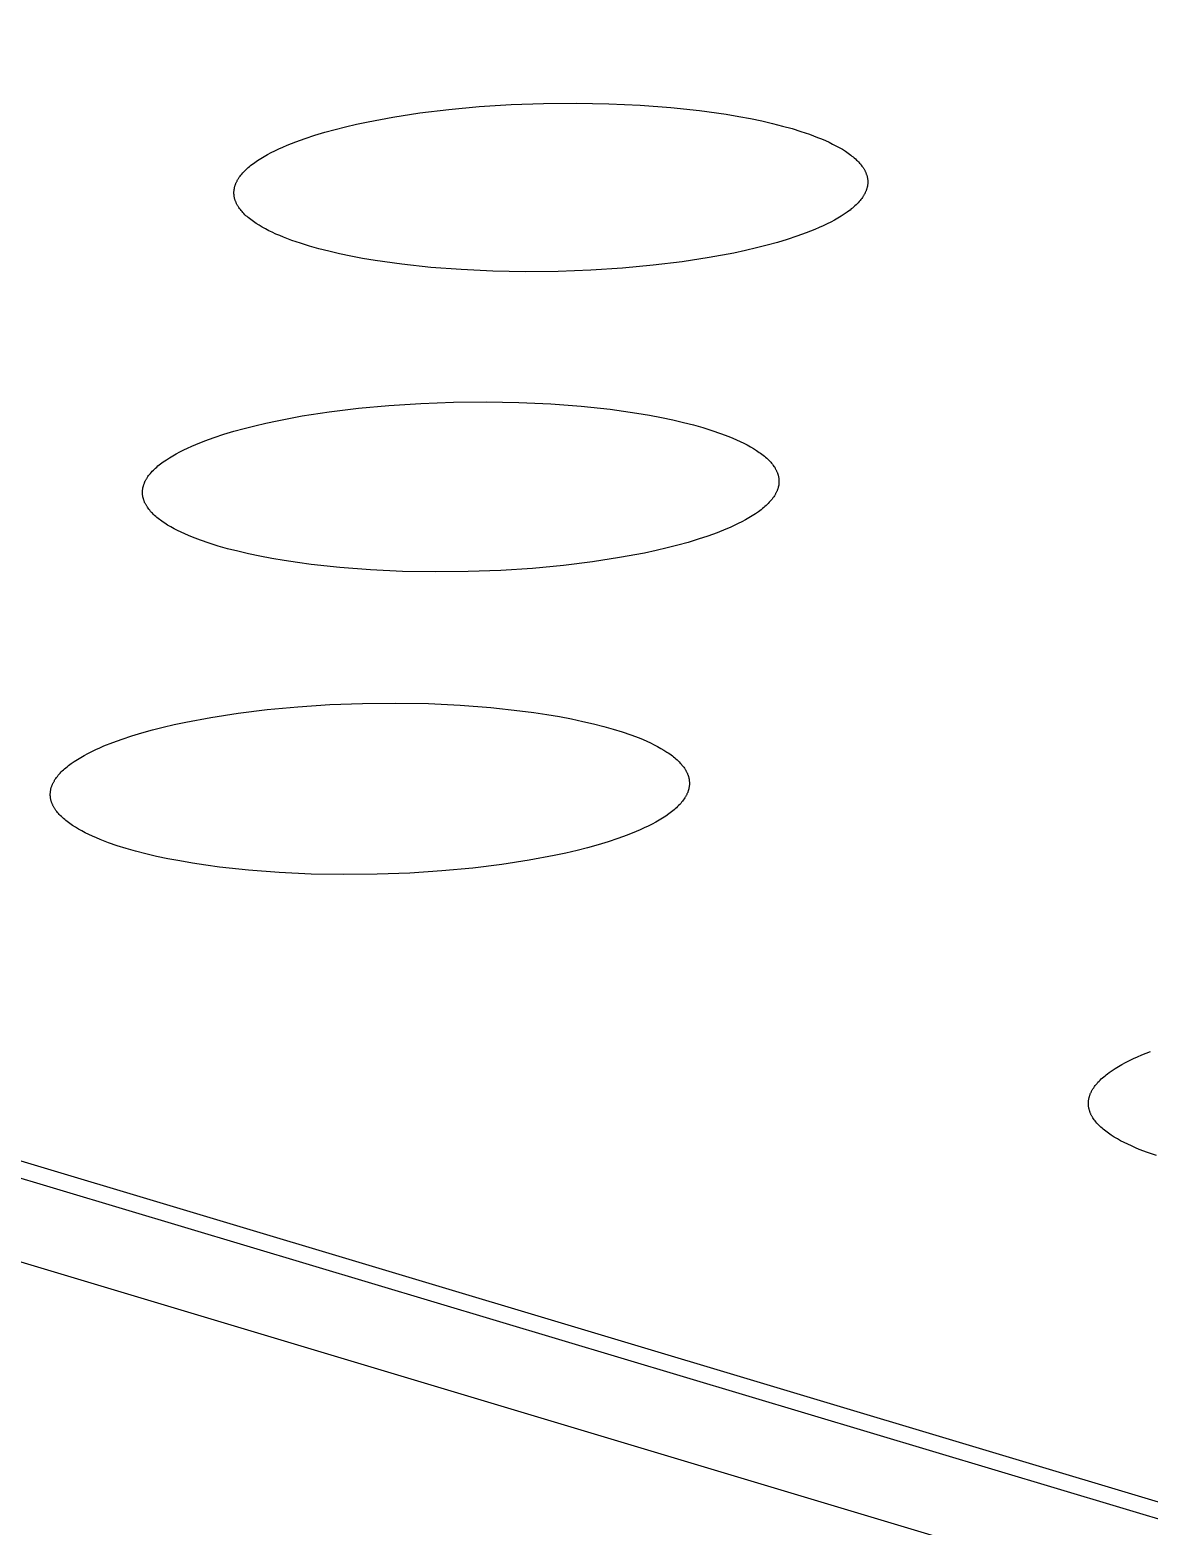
# Model space of a CAD drawing. Header units: millimetres. Extents: x -987 to 2591, y -102 to 2398.
# Drawn here: x -107.68 to -97.31, y 734.76 to 748.63 of the extents above; entities that cross this region are included whole.
import ezdxf

# ---------------------------------------------------------------- set-up
doc = ezdxf.new("R2010")
doc.units = ezdxf.units.MM
doc.header["$MEASUREMENT"] = 0
doc.layers.add('Utwórz2D linie widoczne', color=7, linetype='Continuous', true_color=0x000000)

msp = doc.modelspace()

# ---------------------------------------------------------------- linework, layer by layer
at = {"layer": 'Utwórz2D linie widoczne'}
for p, q in [((-191.254, 762.258), (-11.206, 708.249)), ((-11.03, 709.166), (-188.25, 762.254)), ((-188.303, 762.12), (-11.561, 709.164)), ((-104.315, 747.82), (-104.065, 747.859)), ((-104.065, 747.859), (-103.798, 747.892)), ((-103.798, 747.892), (-103.515, 747.918)), ((-103.515, 747.918), (-103.221, 747.937)), ((-103.221, 747.937), (-102.92, 747.948)), ((-102.92, 747.948), (-102.617, 747.951)), ((-102.617, 747.951), (-102.316, 747.945)), ((-102.316, 747.945), (-102.023, 747.932)), ((-102.023, 747.932), (-101.741, 747.91)), ((-101.741, 747.91), (-101.475, 747.882)), ((-101.475, 747.882), (-101.227, 747.847)), ((-104.852, 747.706), (-104.754, 747.731)), ((-104.754, 747.731), (-104.652, 747.755)), ((-104.652, 747.755), (-104.545, 747.778)), ((-104.545, 747.778), (-104.315, 747.82)), ((-101.227, 747.847), (-101.111, 747.827)), ((-101.111, 747.827), (-101.001, 747.807)), ((-101.001, 747.807), (-100.896, 747.785)), ((-100.896, 747.785), (-100.797, 747.762)), ((-100.797, 747.762), (-100.704, 747.738)), ((-100.704, 747.738), (-100.617, 747.714)), ((-105.296, 747.56), (-105.215, 747.592)), ((-105.215, 747.592), (-105.129, 747.623)), ((-105.129, 747.623), (-105.04, 747.652)), ((-105.04, 747.652), (-104.947, 747.68)), ((-104.947, 747.68), (-104.852, 747.706)), ((-100.617, 747.714), (-100.535, 747.688)), ((-100.535, 747.688), (-100.455, 747.661)), ((-100.455, 747.661), (-100.38, 747.633)), ((-100.38, 747.633), (-100.343, 747.618)), ((-100.343, 747.618), (-100.308, 747.603)), ((-100.308, 747.603), (-100.274, 747.587)), ((-100.274, 747.587), (-100.241, 747.571)), ((-105.54, 747.437), (-105.509, 747.456)), ((-105.509, 747.456), (-105.477, 747.474)), ((-105.477, 747.474), (-105.444, 747.492)), ((-105.444, 747.492), (-105.409, 747.509)), ((-105.409, 747.509), (-105.372, 747.526)), ((-105.372, 747.526), (-105.335, 747.543)), ((-105.335, 747.543), (-105.296, 747.56)), ((-100.241, 747.571), (-100.21, 747.555)), ((-100.21, 747.555), (-100.18, 747.538)), ((-100.18, 747.538), (-100.151, 747.522)), ((-100.151, 747.522), (-100.123, 747.504)), ((-100.123, 747.504), (-100.11, 747.496)), ((-100.11, 747.496), (-100.097, 747.487)), ((-100.097, 747.487), (-100.085, 747.478)), ((-100.085, 747.478), (-100.073, 747.469)), ((-100.073, 747.469), (-100.062, 747.46)), ((-100.062, 747.46), (-100.05, 747.451)), ((-100.05, 747.451), (-100.04, 747.442)), ((-105.707, 747.303), (-105.698, 747.313)), ((-105.698, 747.313), (-105.689, 747.323)), ((-105.689, 747.323), (-105.679, 747.332)), ((-105.679, 747.332), (-105.668, 747.342)), ((-105.668, 747.342), (-105.657, 747.352)), ((-105.657, 747.352), (-105.646, 747.362)), ((-105.646, 747.362), (-105.634, 747.371)), ((-105.634, 747.371), (-105.622, 747.381)), ((-105.622, 747.381), (-105.609, 747.39)), ((-105.609, 747.39), (-105.596, 747.4)), ((-105.596, 747.4), (-105.569, 747.419)), ((-105.569, 747.419), (-105.54, 747.437)), ((-100.04, 747.442), (-100.029, 747.433)), ((-100.029, 747.433), (-100.019, 747.423)), ((-100.019, 747.423), (-100.01, 747.414)), ((-100.01, 747.414), (-100.001, 747.405)), ((-100.001, 747.405), (-99.992, 747.395)), ((-99.992, 747.395), (-99.984, 747.386)), ((-99.984, 747.386), (-99.976, 747.376)), ((-99.976, 747.376), (-99.969, 747.367)), ((-99.969, 747.367), (-99.962, 747.357)), ((-99.962, 747.357), (-99.959, 747.352)), ((-99.959, 747.352), (-99.955, 747.347)), ((-99.955, 747.347), (-99.952, 747.343)), ((-99.952, 747.343), (-99.95, 747.338)), ((-99.95, 747.338), (-99.947, 747.333)), ((-99.947, 747.333), (-99.944, 747.328)), ((-99.944, 747.328), (-99.941, 747.323)), ((-99.941, 747.323), (-99.939, 747.318)), ((-99.939, 747.318), (-99.937, 747.313)), ((-99.937, 747.313), (-99.934, 747.308)), ((-99.934, 747.308), (-99.932, 747.303)), ((-105.784, 747.162), (-105.783, 747.167)), ((-105.783, 747.167), (-105.782, 747.172)), ((-105.782, 747.172), (-105.781, 747.177)), ((-105.781, 747.177), (-105.779, 747.182)), ((-105.779, 747.182), (-105.778, 747.187)), ((-105.778, 747.187), (-105.776, 747.192)), ((-105.776, 747.192), (-105.774, 747.197)), ((-105.774, 747.197), (-105.772, 747.203)), ((-105.772, 747.203), (-105.77, 747.208)), ((-105.77, 747.208), (-105.768, 747.213)), ((-105.768, 747.213), (-105.765, 747.218)), ((-105.765, 747.218), (-105.763, 747.223)), ((-105.763, 747.223), (-105.76, 747.228)), ((-105.76, 747.228), (-105.758, 747.233)), ((-105.758, 747.233), (-105.755, 747.238)), ((-105.755, 747.238), (-105.752, 747.243)), ((-105.752, 747.243), (-105.749, 747.248)), ((-105.749, 747.248), (-105.746, 747.253)), ((-105.746, 747.253), (-105.739, 747.263)), ((-105.739, 747.263), (-105.732, 747.273)), ((-105.732, 747.273), (-105.724, 747.283)), ((-105.724, 747.283), (-105.716, 747.293)), ((-105.716, 747.293), (-105.707, 747.303)), ((-99.932, 747.303), (-99.93, 747.298)), ((-99.93, 747.298), (-99.929, 747.293)), ((-99.929, 747.293), (-99.927, 747.289)), ((-99.927, 747.289), (-99.925, 747.284)), ((-99.925, 747.284), (-99.924, 747.279)), ((-99.924, 747.279), (-99.922, 747.274)), ((-99.922, 747.168), (-99.923, 747.163)), ((-99.922, 747.274), (-99.921, 747.269)), ((-99.92, 747.173), (-99.922, 747.168)), ((-99.921, 747.269), (-99.92, 747.264)), ((-99.92, 747.264), (-99.919, 747.259)), ((-99.919, 747.178), (-99.92, 747.173)), ((-99.919, 747.259), (-99.918, 747.254)), ((-99.918, 747.183), (-99.919, 747.178)), ((-99.918, 747.254), (-99.917, 747.249)), ((-99.917, 747.193), (-99.918, 747.188)), ((-99.918, 747.188), (-99.918, 747.183)), ((-99.917, 747.249), (-99.917, 747.244)), ((-99.917, 747.244), (-99.916, 747.239)), ((-99.916, 747.198), (-99.917, 747.193)), ((-99.916, 747.239), (-99.916, 747.234)), ((-99.916, 747.234), (-99.915, 747.228)), ((-99.915, 747.213), (-99.916, 747.208)), ((-99.916, 747.208), (-99.916, 747.203)), ((-99.916, 747.203), (-99.916, 747.198)), ((-99.915, 747.228), (-99.915, 747.223)), ((-99.915, 747.223), (-99.915, 747.218)), ((-99.915, 747.218), (-99.915, 747.213)), ((-105.789, 747.132), (-105.788, 747.137)), ((-105.789, 747.127), (-105.789, 747.132)), ((-105.789, 747.122), (-105.789, 747.127)), ((-105.789, 747.117), (-105.789, 747.122)), ((-105.789, 747.112), (-105.789, 747.117)), ((-105.789, 747.107), (-105.789, 747.112)), ((-105.788, 747.102), (-105.789, 747.107)), ((-105.788, 747.142), (-105.787, 747.147)), ((-105.788, 747.137), (-105.788, 747.142)), ((-105.788, 747.096), (-105.788, 747.102)), ((-105.787, 747.091), (-105.788, 747.096)), ((-105.787, 747.147), (-105.786, 747.152)), ((-105.786, 747.086), (-105.787, 747.091)), ((-105.786, 747.152), (-105.785, 747.157)), ((-105.786, 747.081), (-105.786, 747.086)), ((-105.785, 747.076), (-105.786, 747.081)), ((-105.785, 747.157), (-105.784, 747.162)), ((-105.783, 747.071), (-105.785, 747.076)), ((-105.782, 747.066), (-105.783, 747.071)), ((-105.781, 747.061), (-105.782, 747.066)), ((-105.78, 747.056), (-105.781, 747.061)), ((-105.778, 747.052), (-105.78, 747.056)), ((-105.776, 747.047), (-105.778, 747.052)), ((-105.774, 747.042), (-105.776, 747.047)), ((-105.772, 747.037), (-105.774, 747.042)), ((-105.77, 747.032), (-105.772, 747.037)), ((-105.768, 747.027), (-105.77, 747.032)), ((-105.766, 747.022), (-105.768, 747.027)), ((-100.004, 747.027), (-100.014, 747.017)), ((-99.995, 747.037), (-100.004, 747.027)), ((-99.987, 747.047), (-99.995, 747.037)), ((-99.979, 747.057), (-99.987, 747.047)), ((-99.971, 747.067), (-99.979, 747.057)), ((-99.964, 747.077), (-99.971, 747.067)), ((-99.957, 747.087), (-99.964, 747.077)), ((-99.954, 747.092), (-99.957, 747.087)), ((-99.951, 747.097), (-99.954, 747.092)), ((-99.948, 747.102), (-99.951, 747.097)), ((-99.946, 747.107), (-99.948, 747.102)), ((-99.943, 747.112), (-99.946, 747.107)), ((-99.94, 747.117), (-99.943, 747.112)), ((-99.938, 747.122), (-99.94, 747.117)), ((-99.936, 747.127), (-99.938, 747.122)), ((-99.933, 747.132), (-99.936, 747.127)), ((-99.931, 747.138), (-99.933, 747.132)), ((-99.929, 747.143), (-99.931, 747.138)), ((-99.928, 747.148), (-99.929, 747.143)), ((-99.926, 747.153), (-99.928, 747.148)), ((-99.924, 747.158), (-99.926, 747.153)), ((-99.923, 747.163), (-99.924, 747.158)), ((-105.764, 747.017), (-105.766, 747.022)), ((-105.761, 747.012), (-105.764, 747.017)), ((-105.758, 747.007), (-105.761, 747.012)), ((-105.756, 747.002), (-105.758, 747.007)), ((-105.753, 746.997), (-105.756, 747.002)), ((-105.75, 746.993), (-105.753, 746.997)), ((-105.747, 746.988), (-105.75, 746.993)), ((-105.743, 746.983), (-105.747, 746.988)), ((-105.737, 746.973), (-105.743, 746.983)), ((-105.729, 746.964), (-105.737, 746.973)), ((-105.722, 746.954), (-105.729, 746.964)), ((-105.714, 746.945), (-105.722, 746.954)), ((-105.705, 746.935), (-105.714, 746.945)), ((-105.696, 746.926), (-105.705, 746.935)), ((-105.687, 746.916), (-105.696, 746.926)), ((-105.677, 746.907), (-105.687, 746.916)), ((-105.666, 746.898), (-105.677, 746.907)), ((-105.656, 746.889), (-105.666, 746.898)), ((-105.645, 746.88), (-105.656, 746.889)), ((-100.162, 746.903), (-100.192, 746.884)), ((-100.133, 746.921), (-100.162, 746.903)), ((-100.106, 746.94), (-100.133, 746.921)), ((-100.093, 746.95), (-100.106, 746.94)), ((-100.08, 746.959), (-100.093, 746.95)), ((-100.068, 746.969), (-100.08, 746.959)), ((-100.056, 746.978), (-100.068, 746.969)), ((-100.045, 746.988), (-100.056, 746.978)), ((-100.034, 746.998), (-100.045, 746.988)), ((-100.024, 747.008), (-100.034, 746.998)), ((-100.014, 747.017), (-100.024, 747.008)), ((-105.633, 746.871), (-105.645, 746.88)), ((-105.621, 746.862), (-105.633, 746.871)), ((-105.609, 746.853), (-105.621, 746.862)), ((-105.596, 746.844), (-105.609, 746.853)), ((-105.583, 746.835), (-105.596, 746.844)), ((-105.556, 746.818), (-105.583, 746.835)), ((-105.527, 746.801), (-105.556, 746.818)), ((-105.497, 746.785), (-105.527, 746.801)), ((-105.466, 746.768), (-105.497, 746.785)), ((-105.433, 746.753), (-105.466, 746.768)), ((-105.399, 746.737), (-105.433, 746.753)), ((-100.405, 746.78), (-100.486, 746.748)), ((-100.366, 746.796), (-100.405, 746.78)), ((-100.329, 746.813), (-100.366, 746.796)), ((-100.292, 746.831), (-100.329, 746.813)), ((-100.257, 746.848), (-100.292, 746.831)), ((-100.224, 746.866), (-100.257, 746.848)), ((-100.192, 746.884), (-100.224, 746.866)), ((-105.364, 746.722), (-105.399, 746.737)), ((-105.328, 746.707), (-105.364, 746.722)), ((-105.252, 746.678), (-105.328, 746.707)), ((-105.173, 746.651), (-105.252, 746.678)), ((-105.09, 746.626), (-105.173, 746.651)), ((-105.003, 746.601), (-105.09, 746.626)), ((-100.849, 746.633), (-100.947, 746.608)), ((-100.753, 746.659), (-100.849, 746.633)), ((-100.661, 746.687), (-100.753, 746.659)), ((-100.572, 746.717), (-100.661, 746.687)), ((-100.486, 746.748), (-100.572, 746.717)), ((-104.91, 746.577), (-105.003, 746.601)), ((-104.811, 746.554), (-104.91, 746.577)), ((-104.706, 746.532), (-104.811, 746.554)), ((-104.596, 746.511), (-104.706, 746.532)), ((-104.48, 746.492), (-104.596, 746.511)), ((-104.232, 746.457), (-104.48, 746.492)), ((-101.636, 746.48), (-101.904, 746.447)), ((-101.385, 746.518), (-101.636, 746.48)), ((-101.155, 746.561), (-101.385, 746.518)), ((-101.048, 746.584), (-101.155, 746.561)), ((-100.947, 746.608), (-101.048, 746.584)), ((-103.965, 746.428), (-104.232, 746.457)), ((-103.683, 746.407), (-103.965, 746.428)), ((-103.389, 746.393), (-103.683, 746.407)), ((-103.087, 746.387), (-103.389, 746.393)), ((-102.783, 746.39), (-103.087, 746.387)), ((-102.482, 746.402), (-102.783, 746.39)), ((-102.187, 746.421), (-102.482, 746.402)), ((-101.904, 746.447), (-102.187, 746.421)), ((-105.156, 745.051), (-104.905, 745.089)), ((-104.905, 745.089), (-104.636, 745.122)), ((-104.636, 745.122), (-104.352, 745.149)), ((-104.352, 745.149), (-104.057, 745.168)), ((-104.057, 745.168), (-103.755, 745.179)), ((-103.755, 745.179), (-103.45, 745.182)), ((-103.45, 745.182), (-103.148, 745.177)), ((-103.148, 745.177), (-102.853, 745.163)), ((-102.853, 745.163), (-102.571, 745.141)), ((-102.571, 745.141), (-102.303, 745.113)), ((-102.303, 745.113), (-102.055, 745.077)), ((-105.694, 744.936), (-105.596, 744.96)), ((-105.596, 744.96), (-105.494, 744.984)), ((-105.494, 744.984), (-105.387, 745.007)), ((-105.387, 745.007), (-105.156, 745.051)), ((-102.055, 745.077), (-101.938, 745.058)), ((-101.938, 745.058), (-101.828, 745.037)), ((-101.828, 745.037), (-101.723, 745.015)), ((-101.723, 745.015), (-101.623, 744.992)), ((-101.623, 744.992), (-101.53, 744.968)), ((-101.53, 744.968), (-101.443, 744.943)), ((-106.141, 744.788), (-106.059, 744.82)), ((-106.059, 744.82), (-105.973, 744.851)), ((-105.973, 744.851), (-105.883, 744.881)), ((-105.883, 744.881), (-105.79, 744.909)), ((-105.79, 744.909), (-105.694, 744.936)), ((-101.443, 744.943), (-101.36, 744.917)), ((-101.36, 744.917), (-101.28, 744.89)), ((-101.28, 744.89), (-101.204, 744.861)), ((-101.204, 744.861), (-101.167, 744.846)), ((-101.167, 744.846), (-101.132, 744.831)), ((-101.132, 744.831), (-101.098, 744.815)), ((-101.098, 744.815), (-101.065, 744.799)), ((-106.386, 744.664), (-106.355, 744.683)), ((-106.355, 744.683), (-106.323, 744.701)), ((-106.323, 744.701), (-106.289, 744.719)), ((-106.289, 744.719), (-106.254, 744.737)), ((-106.254, 744.737), (-106.218, 744.754)), ((-106.218, 744.754), (-106.18, 744.771)), ((-106.18, 744.771), (-106.141, 744.788)), ((-101.065, 744.799), (-101.033, 744.783)), ((-101.033, 744.783), (-101.003, 744.766)), ((-101.003, 744.766), (-100.974, 744.749)), ((-100.974, 744.749), (-100.947, 744.732)), ((-100.947, 744.732), (-100.934, 744.723)), ((-100.934, 744.723), (-100.921, 744.714)), ((-100.921, 744.714), (-100.908, 744.705)), ((-100.908, 744.705), (-100.896, 744.696)), ((-100.896, 744.696), (-100.885, 744.687)), ((-100.885, 744.687), (-100.873, 744.678)), ((-100.873, 744.678), (-100.863, 744.669)), ((-106.554, 744.529), (-106.545, 744.539)), ((-106.545, 744.539), (-106.535, 744.549)), ((-106.535, 744.549), (-106.525, 744.559)), ((-106.525, 744.559), (-106.515, 744.568)), ((-106.515, 744.568), (-106.504, 744.578)), ((-106.504, 744.578), (-106.493, 744.588)), ((-106.493, 744.588), (-106.481, 744.598)), ((-106.481, 744.598), (-106.468, 744.607)), ((-106.468, 744.607), (-106.456, 744.617)), ((-106.456, 744.617), (-106.443, 744.627)), ((-106.443, 744.627), (-106.415, 744.646)), ((-106.415, 744.646), (-106.386, 744.664)), ((-100.863, 744.669), (-100.852, 744.66)), ((-100.852, 744.66), (-100.842, 744.65)), ((-100.842, 744.65), (-100.833, 744.641)), ((-100.833, 744.641), (-100.824, 744.632)), ((-100.824, 744.632), (-100.815, 744.622)), ((-100.815, 744.622), (-100.807, 744.613)), ((-100.807, 744.613), (-100.799, 744.603)), ((-100.799, 744.603), (-100.792, 744.593)), ((-100.792, 744.593), (-100.785, 744.584)), ((-100.785, 744.584), (-100.781, 744.579)), ((-100.781, 744.579), (-100.778, 744.574)), ((-100.778, 744.574), (-100.775, 744.569)), ((-100.775, 744.569), (-100.772, 744.564)), ((-100.772, 744.564), (-100.77, 744.559)), ((-100.77, 744.559), (-100.767, 744.554)), ((-100.767, 744.554), (-100.764, 744.549)), ((-100.764, 744.549), (-100.762, 744.544)), ((-100.762, 744.544), (-100.76, 744.539)), ((-100.76, 744.539), (-100.757, 744.534)), ((-100.757, 744.534), (-100.755, 744.529)), ((-106.631, 744.392), (-106.629, 744.397)), ((-106.629, 744.397), (-106.628, 744.402)), ((-106.628, 744.402), (-106.627, 744.407)), ((-106.627, 744.407), (-106.625, 744.412)), ((-106.625, 744.412), (-106.623, 744.417)), ((-106.623, 744.417), (-106.621, 744.423)), ((-106.621, 744.423), (-106.619, 744.428)), ((-106.619, 744.428), (-106.617, 744.433)), ((-106.617, 744.433), (-106.615, 744.438)), ((-106.615, 744.438), (-106.613, 744.443)), ((-106.613, 744.443), (-106.61, 744.448)), ((-106.61, 744.448), (-106.608, 744.453)), ((-106.608, 744.453), (-106.605, 744.458)), ((-106.605, 744.458), (-106.602, 744.463)), ((-106.602, 744.463), (-106.599, 744.468)), ((-106.599, 744.468), (-106.596, 744.473)), ((-106.596, 744.473), (-106.593, 744.478)), ((-106.593, 744.478), (-106.586, 744.489)), ((-106.586, 744.489), (-106.579, 744.499)), ((-106.579, 744.499), (-106.571, 744.509)), ((-106.571, 744.509), (-106.563, 744.519)), ((-106.563, 744.519), (-106.554, 744.529)), ((-100.755, 744.529), (-100.753, 744.524)), ((-100.753, 744.524), (-100.751, 744.519)), ((-100.751, 744.519), (-100.75, 744.514)), ((-100.75, 744.514), (-100.748, 744.509)), ((-100.748, 744.509), (-100.747, 744.504)), ((-100.747, 744.504), (-100.745, 744.499)), ((-100.745, 744.393), (-100.746, 744.388)), ((-100.745, 744.499), (-100.744, 744.494)), ((-100.743, 744.398), (-100.745, 744.393)), ((-100.744, 744.494), (-100.743, 744.489)), ((-100.743, 744.489), (-100.742, 744.484)), ((-100.742, 744.403), (-100.743, 744.398)), ((-100.742, 744.484), (-100.741, 744.479)), ((-100.741, 744.408), (-100.742, 744.403)), ((-100.741, 744.479), (-100.74, 744.474)), ((-100.74, 744.418), (-100.741, 744.413)), ((-100.741, 744.413), (-100.741, 744.408)), ((-100.74, 744.474), (-100.739, 744.469)), ((-100.739, 744.423), (-100.74, 744.418)), ((-100.739, 744.469), (-100.739, 744.464)), ((-100.739, 744.464), (-100.739, 744.459)), ((-100.739, 744.459), (-100.738, 744.454)), ((-100.738, 744.433), (-100.739, 744.428)), ((-100.739, 744.428), (-100.739, 744.423)), ((-100.738, 744.454), (-100.738, 744.449)), ((-100.738, 744.449), (-100.738, 744.444)), ((-100.738, 744.444), (-100.738, 744.439)), ((-100.738, 744.439), (-100.738, 744.433)), ((-106.636, 744.361), (-106.635, 744.366)), ((-106.636, 744.356), (-106.636, 744.361)), ((-106.636, 744.351), (-106.636, 744.356)), ((-106.636, 744.346), (-106.636, 744.351)), ((-106.636, 744.341), (-106.636, 744.346)), ((-106.636, 744.336), (-106.636, 744.341)), ((-106.636, 744.331), (-106.636, 744.336)), ((-106.636, 744.326), (-106.636, 744.331)), ((-106.635, 744.321), (-106.636, 744.326)), ((-106.635, 744.366), (-106.634, 744.372)), ((-106.635, 744.316), (-106.635, 744.321)), ((-106.634, 744.311), (-106.635, 744.316)), ((-106.634, 744.377), (-106.633, 744.382)), ((-106.634, 744.372), (-106.634, 744.377)), ((-106.633, 744.306), (-106.634, 744.311)), ((-106.633, 744.382), (-106.632, 744.387)), ((-106.632, 744.3), (-106.633, 744.306)), ((-106.632, 744.387), (-106.631, 744.392)), ((-106.631, 744.295), (-106.632, 744.3)), ((-106.63, 744.29), (-106.631, 744.295)), ((-106.628, 744.285), (-106.63, 744.29)), ((-106.627, 744.28), (-106.628, 744.285)), ((-106.625, 744.275), (-106.627, 744.28)), ((-106.624, 744.27), (-106.625, 744.275)), ((-106.622, 744.265), (-106.624, 744.27)), ((-106.62, 744.26), (-106.622, 744.265)), ((-106.618, 744.255), (-106.62, 744.26)), ((-106.616, 744.25), (-106.618, 744.255)), ((-100.819, 744.261), (-100.828, 744.251)), ((-100.81, 744.271), (-100.819, 744.261)), ((-100.802, 744.281), (-100.81, 744.271)), ((-100.794, 744.291), (-100.802, 744.281)), ((-100.787, 744.301), (-100.794, 744.291)), ((-100.781, 744.311), (-100.787, 744.301)), ((-100.777, 744.316), (-100.781, 744.311)), ((-100.774, 744.321), (-100.777, 744.316)), ((-100.771, 744.326), (-100.774, 744.321)), ((-100.769, 744.332), (-100.771, 744.326)), ((-100.766, 744.337), (-100.769, 744.332)), ((-100.763, 744.342), (-100.766, 744.337)), ((-100.761, 744.347), (-100.763, 744.342)), ((-100.759, 744.352), (-100.761, 744.347)), ((-100.756, 744.357), (-100.759, 744.352)), ((-100.754, 744.362), (-100.756, 744.357)), ((-100.752, 744.367), (-100.754, 744.362)), ((-100.751, 744.372), (-100.752, 744.367)), ((-100.749, 744.377), (-100.751, 744.372)), ((-100.747, 744.383), (-100.749, 744.377)), ((-100.746, 744.388), (-100.747, 744.383)), ((-106.613, 744.245), (-106.616, 744.25)), ((-106.611, 744.24), (-106.613, 744.245)), ((-106.609, 744.236), (-106.611, 744.24)), ((-106.606, 744.231), (-106.609, 744.236)), ((-106.603, 744.226), (-106.606, 744.231)), ((-106.6, 744.221), (-106.603, 744.226)), ((-106.597, 744.216), (-106.6, 744.221)), ((-106.594, 744.211), (-106.597, 744.216)), ((-106.591, 744.206), (-106.594, 744.211)), ((-106.584, 744.196), (-106.591, 744.206)), ((-106.577, 744.187), (-106.584, 744.196)), ((-106.569, 744.177), (-106.577, 744.187)), ((-106.561, 744.167), (-106.569, 744.177)), ((-106.552, 744.158), (-106.561, 744.167)), ((-106.543, 744.149), (-106.552, 744.158)), ((-106.534, 744.139), (-106.543, 744.149)), ((-106.524, 744.13), (-106.534, 744.139)), ((-106.514, 744.12), (-106.524, 744.13)), ((-106.503, 744.111), (-106.514, 744.12)), ((-100.986, 744.125), (-101.016, 744.107)), ((-100.957, 744.144), (-100.986, 744.125)), ((-100.929, 744.163), (-100.957, 744.144)), ((-100.916, 744.173), (-100.929, 744.163)), ((-100.904, 744.182), (-100.916, 744.173)), ((-100.892, 744.192), (-100.904, 744.182)), ((-100.88, 744.202), (-100.892, 744.192)), ((-100.869, 744.211), (-100.88, 744.202)), ((-100.858, 744.221), (-100.869, 744.211)), ((-100.847, 744.231), (-100.858, 744.221)), ((-100.837, 744.241), (-100.847, 744.231)), ((-100.828, 744.251), (-100.837, 744.241)), ((-106.492, 744.102), (-106.503, 744.111)), ((-106.48, 744.093), (-106.492, 744.102)), ((-106.468, 744.084), (-106.48, 744.093)), ((-106.456, 744.075), (-106.468, 744.084)), ((-106.443, 744.066), (-106.456, 744.075)), ((-106.43, 744.057), (-106.443, 744.066)), ((-106.403, 744.04), (-106.43, 744.057)), ((-106.374, 744.023), (-106.403, 744.04)), ((-106.344, 744.006), (-106.374, 744.023)), ((-106.312, 743.99), (-106.344, 744.006)), ((-106.279, 743.974), (-106.312, 743.99)), ((-101.23, 744.001), (-101.312, 743.969)), ((-101.191, 744.018), (-101.23, 744.001)), ((-101.154, 744.035), (-101.191, 744.018)), ((-101.117, 744.053), (-101.154, 744.035)), ((-101.082, 744.07), (-101.117, 744.053)), ((-101.049, 744.088), (-101.082, 744.07)), ((-101.016, 744.107), (-101.049, 744.088)), ((-106.245, 743.958), (-106.279, 743.974)), ((-106.21, 743.943), (-106.245, 743.958)), ((-106.174, 743.928), (-106.21, 743.943)), ((-106.098, 743.899), (-106.174, 743.928)), ((-106.018, 743.872), (-106.098, 743.899)), ((-105.935, 743.846), (-106.018, 743.872)), ((-105.848, 743.821), (-105.935, 743.846)), ((-101.676, 743.853), (-101.775, 743.828)), ((-101.58, 743.88), (-101.676, 743.853)), ((-101.487, 743.908), (-101.58, 743.88)), ((-101.398, 743.938), (-101.487, 743.908)), ((-101.312, 743.969), (-101.398, 743.938)), ((-105.754, 743.797), (-105.848, 743.821)), ((-105.655, 743.774), (-105.754, 743.797)), ((-105.55, 743.752), (-105.655, 743.774)), ((-105.439, 743.731), (-105.55, 743.752)), ((-105.322, 743.711), (-105.439, 743.731)), ((-105.201, 743.693), (-105.322, 743.711)), ((-102.467, 743.699), (-102.736, 743.666)), ((-102.215, 743.738), (-102.467, 743.699)), ((-101.984, 743.781), (-102.215, 743.738)), ((-101.877, 743.804), (-101.984, 743.781)), ((-101.775, 743.828), (-101.877, 743.804)), ((-105.074, 743.676), (-105.201, 743.693)), ((-104.806, 743.647), (-105.074, 743.676)), ((-104.522, 743.625), (-104.806, 743.647)), ((-104.227, 743.611), (-104.522, 743.625)), ((-103.924, 743.606), (-104.227, 743.611)), ((-103.619, 743.609), (-103.924, 743.606)), ((-103.316, 743.62), (-103.619, 743.609)), ((-103.021, 743.639), (-103.316, 743.62)), ((-102.736, 743.666), (-103.021, 743.639)), ((-105.751, 742.297), (-105.481, 742.33)), ((-105.481, 742.33), (-105.196, 742.357)), ((-105.196, 742.357), (-104.899, 742.376)), ((-104.899, 742.376), (-104.596, 742.387)), ((-104.596, 742.387), (-104.29, 742.39)), ((-104.29, 742.39), (-103.987, 742.385)), ((-103.987, 742.385), (-103.691, 742.371)), ((-103.691, 742.371), (-103.407, 742.349)), ((-103.407, 742.349), (-103.139, 742.32)), ((-103.139, 742.32), (-103.011, 742.303)), ((-106.446, 742.167), (-106.343, 742.191)), ((-106.343, 742.191), (-106.235, 742.214)), ((-106.235, 742.214), (-106.003, 742.258)), ((-106.003, 742.258), (-105.751, 742.297)), ((-103.011, 742.303), (-102.889, 742.285)), ((-102.889, 742.285), (-102.772, 742.265)), ((-102.772, 742.265), (-102.661, 742.244)), ((-102.661, 742.244), (-102.556, 742.221)), ((-102.556, 742.221), (-102.456, 742.198)), ((-102.456, 742.198), (-102.362, 742.174)), ((-102.362, 742.174), (-102.275, 742.149)), ((-106.911, 742.026), (-106.824, 742.057)), ((-106.824, 742.057), (-106.734, 742.087)), ((-106.734, 742.087), (-106.641, 742.115)), ((-106.641, 742.115), (-106.544, 742.142)), ((-106.544, 742.142), (-106.446, 742.167)), ((-102.275, 742.149), (-102.191, 742.123)), ((-102.191, 742.123), (-102.111, 742.096)), ((-102.111, 742.096), (-102.035, 742.067)), ((-102.035, 742.067), (-101.998, 742.052)), ((-101.998, 742.052), (-101.963, 742.036)), ((-101.963, 742.036), (-101.929, 742.021)), ((-107.208, 741.887), (-107.176, 741.905)), ((-107.176, 741.905), (-107.142, 741.923)), ((-107.142, 741.923), (-107.107, 741.941)), ((-107.107, 741.941), (-107.07, 741.959)), ((-107.07, 741.959), (-107.032, 741.976)), ((-107.032, 741.976), (-106.993, 741.993)), ((-106.993, 741.993), (-106.911, 742.026)), ((-101.929, 742.021), (-101.896, 742.004)), ((-101.896, 742.004), (-101.864, 741.988)), ((-101.864, 741.988), (-101.834, 741.971)), ((-101.834, 741.971), (-101.804, 741.954)), ((-101.804, 741.954), (-101.777, 741.936)), ((-101.777, 741.936), (-101.764, 741.928)), ((-101.764, 741.928), (-101.751, 741.919)), ((-101.751, 741.919), (-101.738, 741.91)), ((-101.738, 741.91), (-101.726, 741.901)), ((-101.726, 741.901), (-101.715, 741.891)), ((-107.389, 741.752), (-107.379, 741.762)), ((-107.379, 741.762), (-107.369, 741.772)), ((-107.369, 741.772), (-107.358, 741.781)), ((-107.358, 741.781), (-107.346, 741.791)), ((-107.346, 741.791), (-107.334, 741.801)), ((-107.334, 741.801), (-107.322, 741.811)), ((-107.322, 741.811), (-107.309, 741.821)), ((-107.309, 741.821), (-107.296, 741.83)), ((-107.296, 741.83), (-107.268, 741.849)), ((-107.268, 741.849), (-107.239, 741.868)), ((-107.239, 741.868), (-107.208, 741.887)), ((-101.715, 741.891), (-101.703, 741.882)), ((-101.703, 741.882), (-101.693, 741.873)), ((-101.693, 741.873), (-101.682, 741.864)), ((-101.682, 741.864), (-101.672, 741.854)), ((-101.672, 741.854), (-101.663, 741.845)), ((-101.663, 741.845), (-101.653, 741.835)), ((-101.653, 741.835), (-101.645, 741.826)), ((-101.645, 741.826), (-101.637, 741.816)), ((-101.637, 741.816), (-101.629, 741.806)), ((-101.629, 741.806), (-101.621, 741.797)), ((-101.621, 741.797), (-101.614, 741.787)), ((-101.614, 741.787), (-101.611, 741.782)), ((-101.611, 741.782), (-101.608, 741.777)), ((-101.608, 741.777), (-101.605, 741.772)), ((-101.605, 741.772), (-101.602, 741.767)), ((-101.602, 741.767), (-101.599, 741.762)), ((-101.599, 741.762), (-101.597, 741.757)), ((-107.479, 741.614), (-107.477, 741.619)), ((-107.477, 741.619), (-107.476, 741.624)), ((-107.476, 741.624), (-107.474, 741.63)), ((-107.474, 741.63), (-107.471, 741.635)), ((-107.471, 741.635), (-107.469, 741.64)), ((-107.469, 741.64), (-107.467, 741.645)), ((-107.467, 741.645), (-107.464, 741.65)), ((-107.464, 741.65), (-107.462, 741.655)), ((-107.462, 741.655), (-107.459, 741.66)), ((-107.459, 741.66), (-107.456, 741.665)), ((-107.456, 741.665), (-107.453, 741.671)), ((-107.453, 741.671), (-107.45, 741.676)), ((-107.45, 741.676), (-107.447, 741.681)), ((-107.447, 741.681), (-107.44, 741.691)), ((-107.44, 741.691), (-107.433, 741.701)), ((-107.433, 741.701), (-107.425, 741.711)), ((-107.425, 741.711), (-107.417, 741.721)), ((-107.417, 741.721), (-107.408, 741.732)), ((-107.408, 741.732), (-107.399, 741.742)), ((-107.399, 741.742), (-107.389, 741.752)), ((-101.597, 741.757), (-101.594, 741.752)), ((-101.594, 741.752), (-101.592, 741.747)), ((-101.592, 741.747), (-101.589, 741.742)), ((-101.589, 741.742), (-101.587, 741.737)), ((-101.587, 741.737), (-101.585, 741.732)), ((-101.585, 741.732), (-101.583, 741.727)), ((-101.583, 741.727), (-101.581, 741.722)), ((-101.581, 741.722), (-101.579, 741.717)), ((-101.579, 741.717), (-101.578, 741.712)), ((-101.578, 741.712), (-101.576, 741.707)), ((-101.576, 741.707), (-101.575, 741.702)), ((-101.575, 741.702), (-101.574, 741.697)), ((-101.574, 741.697), (-101.572, 741.692)), ((-101.572, 741.692), (-101.571, 741.687)), ((-101.571, 741.687), (-101.571, 741.681)), ((-101.571, 741.681), (-101.57, 741.676)), ((-101.57, 741.676), (-101.569, 741.671)), ((-101.569, 741.625), (-101.57, 741.62)), ((-101.57, 741.62), (-101.57, 741.615)), ((-101.569, 741.671), (-101.569, 741.666)), ((-101.569, 741.666), (-101.568, 741.661)), ((-101.568, 741.63), (-101.569, 741.625)), ((-101.568, 741.661), (-101.568, 741.656)), ((-101.568, 741.656), (-101.568, 741.651)), ((-101.568, 741.651), (-101.568, 741.646)), ((-101.568, 741.646), (-101.568, 741.641)), ((-101.568, 741.641), (-101.568, 741.635)), ((-101.568, 741.635), (-101.568, 741.63)), ((-107.491, 741.552), (-107.49, 741.558)), ((-107.491, 741.547), (-107.491, 741.552)), ((-107.491, 741.542), (-107.491, 741.547)), ((-107.491, 741.537), (-107.491, 741.542)), ((-107.491, 741.532), (-107.491, 741.537)), ((-107.49, 741.527), (-107.491, 741.532)), ((-107.49, 741.563), (-107.489, 741.568)), ((-107.49, 741.558), (-107.49, 741.563)), ((-107.49, 741.522), (-107.49, 741.527)), ((-107.489, 741.517), (-107.49, 741.522)), ((-107.489, 741.573), (-107.488, 741.578)), ((-107.489, 741.568), (-107.489, 741.573)), ((-107.488, 741.512), (-107.489, 741.517)), ((-107.488, 741.578), (-107.487, 741.583)), ((-107.488, 741.506), (-107.488, 741.512)), ((-107.487, 741.501), (-107.488, 741.506)), ((-107.487, 741.583), (-107.486, 741.588)), ((-107.485, 741.496), (-107.487, 741.501)), ((-107.486, 741.588), (-107.485, 741.594)), ((-107.485, 741.594), (-107.484, 741.599)), ((-107.484, 741.491), (-107.485, 741.496)), ((-107.484, 741.599), (-107.482, 741.604)), ((-107.483, 741.486), (-107.484, 741.491)), ((-107.482, 741.481), (-107.483, 741.486)), ((-107.482, 741.604), (-107.481, 741.609)), ((-107.48, 741.476), (-107.482, 741.481)), ((-107.481, 741.609), (-107.479, 741.614)), ((-101.632, 741.482), (-101.64, 741.472)), ((-101.625, 741.492), (-101.632, 741.482)), ((-101.617, 741.502), (-101.625, 741.492)), ((-101.611, 741.512), (-101.617, 741.502)), ((-101.607, 741.517), (-101.611, 741.512)), ((-101.604, 741.522), (-101.607, 741.517)), ((-101.601, 741.528), (-101.604, 741.522)), ((-101.599, 741.533), (-101.601, 741.528)), ((-101.596, 741.538), (-101.599, 741.533)), ((-101.593, 741.543), (-101.596, 741.538)), ((-101.591, 741.548), (-101.593, 741.543)), ((-101.589, 741.553), (-101.591, 741.548)), ((-101.586, 741.558), (-101.589, 741.553)), ((-101.584, 741.563), (-101.586, 741.558)), ((-101.582, 741.569), (-101.584, 741.563)), ((-101.58, 741.574), (-101.582, 741.569)), ((-101.579, 741.579), (-101.58, 741.574)), ((-101.577, 741.584), (-101.579, 741.579)), ((-101.576, 741.589), (-101.577, 741.584)), ((-101.574, 741.594), (-101.576, 741.589)), ((-101.573, 741.599), (-101.574, 741.594)), ((-101.572, 741.605), (-101.573, 741.599)), ((-101.571, 741.61), (-101.572, 741.605)), ((-101.57, 741.615), (-101.571, 741.61)), ((-107.478, 741.471), (-107.48, 741.476)), ((-107.476, 741.466), (-107.478, 741.471)), ((-107.474, 741.461), (-107.476, 741.466)), ((-107.472, 741.456), (-107.474, 741.461)), ((-107.47, 741.451), (-107.472, 741.456)), ((-107.468, 741.446), (-107.47, 741.451)), ((-107.466, 741.441), (-107.468, 741.446)), ((-107.463, 741.436), (-107.466, 741.441)), ((-107.46, 741.431), (-107.463, 741.436)), ((-107.458, 741.426), (-107.46, 741.431)), ((-107.455, 741.421), (-107.458, 741.426)), ((-107.452, 741.416), (-107.455, 741.421)), ((-107.449, 741.411), (-107.452, 741.416)), ((-107.445, 741.406), (-107.449, 741.411)), ((-107.439, 741.396), (-107.445, 741.406)), ((-107.431, 741.387), (-107.439, 741.396)), ((-107.424, 741.377), (-107.431, 741.387)), ((-107.415, 741.367), (-107.424, 741.377)), ((-107.407, 741.358), (-107.415, 741.367)), ((-107.398, 741.348), (-107.407, 741.358)), ((-107.388, 741.339), (-107.398, 741.348)), ((-101.788, 741.343), (-101.817, 741.324)), ((-101.76, 741.363), (-101.788, 741.343)), ((-101.747, 741.372), (-101.76, 741.363)), ((-101.735, 741.382), (-101.747, 741.372)), ((-101.722, 741.392), (-101.735, 741.382)), ((-101.71, 741.402), (-101.722, 741.392)), ((-101.699, 741.411), (-101.71, 741.402)), ((-101.688, 741.421), (-101.699, 741.411)), ((-101.678, 741.431), (-101.688, 741.421)), ((-101.668, 741.441), (-101.678, 741.431)), ((-101.658, 741.451), (-101.668, 741.441)), ((-101.649, 741.461), (-101.658, 741.451)), ((-101.64, 741.472), (-101.649, 741.461)), ((-107.378, 741.329), (-107.388, 741.339)), ((-107.368, 741.32), (-107.378, 741.329)), ((-107.357, 741.311), (-107.368, 741.32)), ((-107.346, 741.301), (-107.357, 741.311)), ((-107.334, 741.292), (-107.346, 741.301)), ((-107.322, 741.283), (-107.334, 741.292)), ((-107.31, 741.274), (-107.322, 741.283)), ((-107.297, 741.265), (-107.31, 741.274)), ((-107.284, 741.256), (-107.297, 741.265)), ((-107.257, 741.239), (-107.284, 741.256)), ((-107.228, 741.222), (-107.257, 741.239)), ((-107.197, 741.205), (-107.228, 741.222)), ((-107.166, 741.188), (-107.197, 741.205)), ((-102.024, 741.217), (-102.063, 741.2)), ((-101.986, 741.234), (-102.024, 741.217)), ((-101.949, 741.251), (-101.986, 741.234)), ((-101.914, 741.269), (-101.949, 741.251)), ((-101.88, 741.287), (-101.914, 741.269)), ((-101.848, 741.306), (-101.88, 741.287)), ((-101.817, 741.324), (-101.848, 741.306)), ((-107.133, 741.172), (-107.166, 741.188)), ((-107.099, 741.156), (-107.133, 741.172)), ((-107.063, 741.141), (-107.099, 741.156)), ((-107.027, 741.126), (-107.063, 741.141)), ((-106.951, 741.096), (-107.027, 741.126)), ((-106.871, 741.069), (-106.951, 741.096)), ((-106.787, 741.043), (-106.871, 741.069)), ((-102.414, 741.077), (-102.511, 741.05)), ((-102.321, 741.106), (-102.414, 741.077)), ((-102.231, 741.136), (-102.321, 741.106)), ((-102.145, 741.167), (-102.231, 741.136)), ((-102.063, 741.2), (-102.145, 741.167)), ((-106.7, 741.018), (-106.787, 741.043)), ((-106.606, 740.994), (-106.7, 741.018)), ((-106.506, 740.97), (-106.606, 740.994)), ((-106.401, 740.948), (-106.506, 740.97)), ((-106.289, 740.927), (-106.401, 740.948)), ((-106.172, 740.907), (-106.289, 740.927)), ((-103.052, 740.934), (-103.305, 740.895)), ((-102.82, 740.978), (-103.052, 740.934)), ((-102.712, 741.001), (-102.82, 740.978)), ((-102.609, 741.025), (-102.712, 741.001)), ((-102.511, 741.05), (-102.609, 741.025)), ((-106.05, 740.888), (-106.172, 740.907)), ((-105.923, 740.871), (-106.05, 740.888)), ((-105.654, 740.842), (-105.923, 740.871)), ((-105.369, 740.82), (-105.654, 740.842)), ((-105.072, 740.806), (-105.369, 740.82)), ((-104.769, 740.801), (-105.072, 740.806)), ((-104.462, 740.804), (-104.769, 740.801)), ((-104.158, 740.815), (-104.462, 740.804)), ((-103.861, 740.835), (-104.158, 740.815)), ((-103.575, 740.861), (-103.861, 740.835)), ((-103.305, 740.895), (-103.575, 740.861)), ((-97.416, 739.113), (-97.377, 739.13)), ((-97.377, 739.13), (-97.295, 739.163)), ((-97.679, 738.966), (-97.652, 738.985)), ((-97.652, 738.985), (-97.623, 739.004)), ((-97.623, 739.004), (-97.592, 739.023)), ((-97.592, 739.023), (-97.56, 739.042)), ((-97.56, 739.042), (-97.526, 739.06)), ((-97.526, 739.06), (-97.491, 739.078)), ((-97.491, 739.078), (-97.454, 739.096)), ((-97.454, 739.096), (-97.416, 739.113)), ((-97.807, 738.846), (-97.799, 738.856)), ((-97.799, 738.856), (-97.791, 738.866)), ((-97.791, 738.866), (-97.782, 738.876)), ((-97.782, 738.876), (-97.772, 738.887)), ((-97.772, 738.887), (-97.762, 738.897)), ((-97.762, 738.897), (-97.752, 738.907)), ((-97.752, 738.907), (-97.741, 738.917)), ((-97.741, 738.917), (-97.729, 738.927)), ((-97.729, 738.927), (-97.717, 738.937)), ((-97.717, 738.937), (-97.705, 738.946)), ((-97.705, 738.946), (-97.693, 738.956)), ((-97.693, 738.956), (-97.679, 738.966)), ((-97.87, 738.706), (-97.869, 738.712)), ((-97.869, 738.712), (-97.868, 738.717)), ((-97.868, 738.717), (-97.867, 738.722)), ((-97.867, 738.722), (-97.866, 738.727)), ((-97.866, 738.727), (-97.865, 738.732)), ((-97.865, 738.732), (-97.863, 738.738)), ((-97.863, 738.738), (-97.862, 738.743)), ((-97.862, 738.743), (-97.86, 738.748)), ((-97.86, 738.748), (-97.859, 738.753)), ((-97.859, 738.753), (-97.857, 738.758)), ((-97.857, 738.758), (-97.855, 738.763)), ((-97.855, 738.763), (-97.853, 738.769)), ((-97.853, 738.769), (-97.851, 738.774)), ((-97.851, 738.774), (-97.848, 738.779)), ((-97.848, 738.779), (-97.846, 738.784)), ((-97.846, 738.784), (-97.843, 738.789)), ((-97.843, 738.789), (-97.841, 738.795)), ((-97.841, 738.795), (-97.838, 738.8)), ((-97.838, 738.8), (-97.835, 738.805)), ((-97.835, 738.805), (-97.832, 738.81)), ((-97.832, 738.81), (-97.829, 738.815)), ((-97.829, 738.815), (-97.822, 738.825)), ((-97.822, 738.825), (-97.815, 738.836)), ((-97.815, 738.836), (-97.807, 738.846)), ((-97.871, 738.696), (-97.87, 738.701)), ((-97.871, 738.691), (-97.871, 738.696)), ((-97.871, 738.686), (-97.871, 738.691)), ((-97.871, 738.681), (-97.871, 738.686)), ((-97.871, 738.675), (-97.871, 738.681)), ((-97.871, 738.67), (-97.871, 738.675)), ((-97.871, 738.665), (-97.871, 738.67)), ((-97.87, 738.66), (-97.871, 738.665)), ((-97.87, 738.701), (-97.87, 738.706)), ((-97.87, 738.655), (-97.87, 738.66)), ((-97.869, 738.65), (-97.87, 738.655)), ((-97.868, 738.644), (-97.869, 738.65)), ((-97.867, 738.639), (-97.868, 738.644)), ((-97.866, 738.634), (-97.867, 738.639)), ((-97.865, 738.629), (-97.866, 738.634)), ((-97.864, 738.624), (-97.865, 738.629)), ((-97.862, 738.619), (-97.864, 738.624)), ((-97.861, 738.614), (-97.862, 738.619)), ((-97.859, 738.609), (-97.861, 738.614)), ((-97.857, 738.604), (-97.859, 738.609)), ((-97.856, 738.598), (-97.857, 738.604)), ((-97.853, 738.593), (-97.856, 738.598)), ((-97.851, 738.588), (-97.853, 738.593)), ((-97.849, 738.583), (-97.851, 738.588)), ((-97.847, 738.578), (-97.849, 738.583)), ((-97.844, 738.573), (-97.847, 738.578)), ((-97.842, 738.568), (-97.844, 738.573)), ((-97.839, 738.563), (-97.842, 738.568)), ((-97.836, 738.558), (-97.839, 738.563)), ((-97.833, 738.553), (-97.836, 738.558)), ((-97.83, 738.548), (-97.833, 738.553)), ((-97.823, 738.538), (-97.83, 738.548)), ((-97.816, 738.528), (-97.823, 738.538)), ((-97.809, 738.518), (-97.816, 738.528)), ((-97.801, 738.509), (-97.809, 738.518)), ((-97.793, 738.499), (-97.801, 738.509)), ((-97.784, 738.489), (-97.793, 738.499)), ((-97.775, 738.48), (-97.784, 738.489)), ((-97.765, 738.47), (-97.775, 738.48)), ((-97.755, 738.461), (-97.765, 738.47)), ((-97.744, 738.451), (-97.755, 738.461)), ((-97.734, 738.442), (-97.744, 738.451)), ((-97.722, 738.432), (-97.734, 738.442)), ((-97.71, 738.423), (-97.722, 738.432)), ((-97.698, 738.414), (-97.71, 738.423)), ((-97.686, 738.405), (-97.698, 738.414)), ((-97.673, 738.396), (-97.686, 738.405)), ((-97.659, 738.387), (-97.673, 738.396)), ((-97.631, 738.369), (-97.659, 738.387)), ((-97.602, 738.352), (-97.631, 738.369)), ((-97.572, 738.335), (-97.602, 738.352)), ((-97.539, 738.318), (-97.572, 738.335)), ((-97.506, 738.302), (-97.539, 738.318)), ((-97.472, 738.286), (-97.506, 738.302)), ((-97.436, 738.27), (-97.472, 738.286)), ((-97.399, 738.255), (-97.436, 738.27)), ((-97.322, 738.226), (-97.399, 738.255)), ((-97.241, 738.198), (-97.322, 738.226))]:
    msp.add_line(p, q, dxfattribs=at)

doc.saveas('drawing.dxf')
